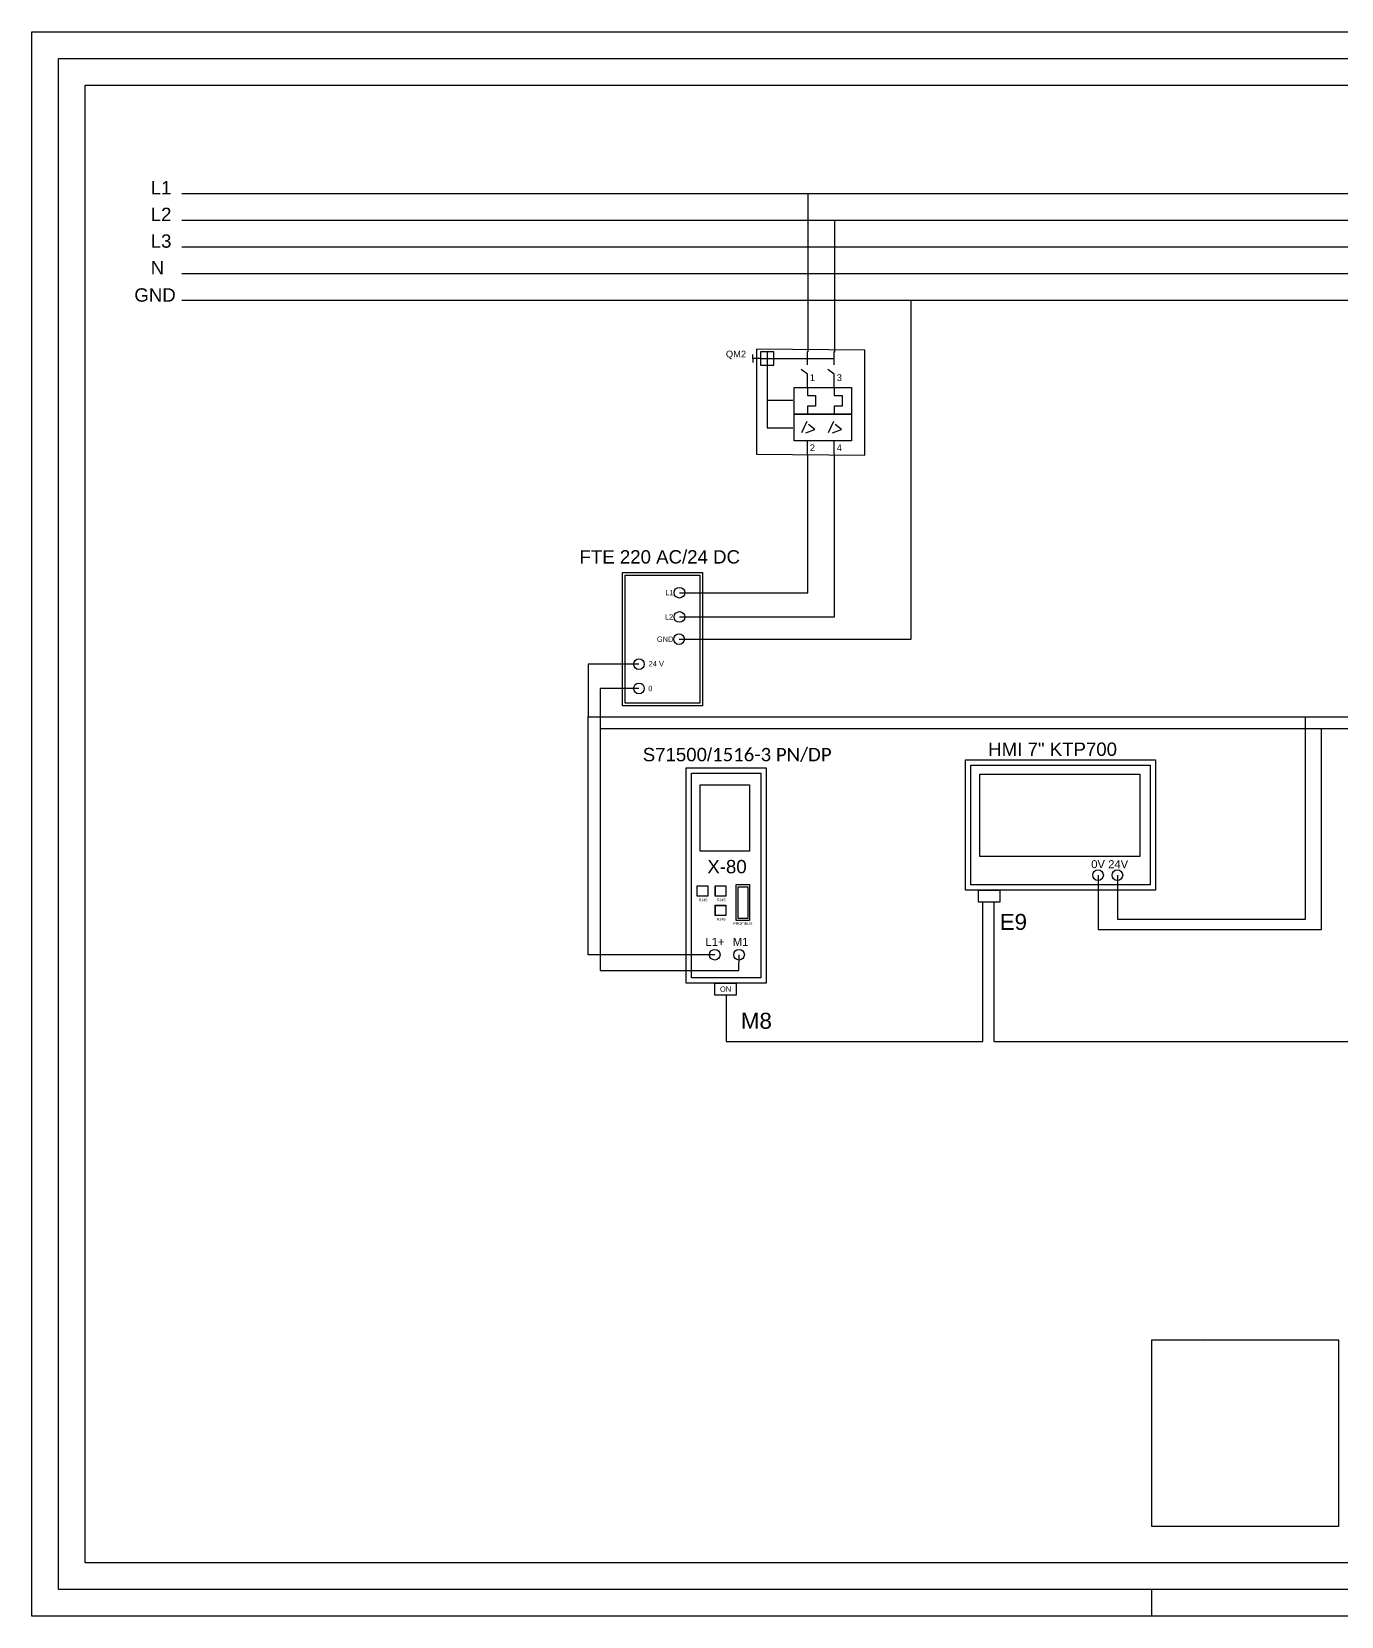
# Model space of a CAD drawing. Header units: millimetres. Extents: x 2963 to 6481, y 2434 to 4813.
# Drawn here: x 2962.7 to 3208.3, y 2433.8 to 2730.8 of the extents above; entities that cross this region are included whole.
import ezdxf
from ezdxf.enums import TextEntityAlignment as Align

# ---------------------------------------------------------------- set-up
doc = ezdxf.new("R2010")
doc.units = ezdxf.units.MM
doc.styles.get("Standard").update_dxf_attribs({"font": 'arial.ttf'})

# ---------------------------------------------------------------- blocks, each defined once
blk = doc.blocks.new('cajetin')
blk.add_line((-210, 0), (-210, 5))
for points in [[(-420, 297), (0, 297), (0, 0), (-420, 0), (-420, 297)], [(-210.01, 51.83), (-175.01, 51.83), (-175.01, 16.83), (-210.01, 16.83), (-210.01, 51.83)], [(-200.27, 52.21), (-200.27, 52.21)]]:
    blk.add_lwpolyline(points)
for points in [[(-415, 292), (-5, 292), (-5, 5), (-415, 5)], [(-410, 287), (-10, 287), (-10, 10), (-410, 10)]]:
    blk.add_lwpolyline(points, close=True)
at = {"lineweight": 30, "flags": 104}
blk.add_attdef('NOMBRE_PROYECTO', text='', height=5, dxfattribs=at).set_placement((-164.62, 64.79), align=Align.TOP_LEFT)
for tag, p in [('PROMOTOR', (-131.33, 47.94)), ('SITUACION', (-130.88, 41.42)), ('AUTOR', (-139.32, 34.4)), ('1/X', (-139.78, 27.64)), ('FECHA', (-86.76, 27.16)), ('V.X', (-32.35, 26.92)), ('NOMBRE_PLANO', (-139.91, 20.39)), ('X', (-49.03, 20.14))]:
    blk.add_attdef(tag, text='', height=3.5).set_placement(p, align=Align.MIDDLE_LEFT)
blk = doc.blocks.new('QM')
for p, q in [((-42.01, 36.17), (-42.01, 37.67)), ((-39.1, 36.17), (-42.01, 36.17)), ((-42.01, 36.17), (-42.01, 34.67)), ((-39.1, 36.17), (-34.1, 36.17)), ((-36.6, 38.68), (-36.6, 33.68)), ((-34.1, 36.17), (-11.44, 36.17)), ((-21.44, 33.72), (-21.44, 38.72)), ((-11.44, 33.72), (-11.44, 38.72)), ((-36.6, 33.68), (-36.6, 10.1)), ((-21.44, 30.22), (-23.85, 32)), ((-23.85, 32), (-23.85, 32)), ((-21.44, 25.22), (-21.44, 30.22)), ((-11.44, 30.22), (-13.85, 32)), ((-11.44, 25.22), (-11.44, 30.22)), ((-21.44, 25.22), (-21.44, 22.22)), ((-11.44, 25.22), (-11.44, 22.22)), ((-36.6, 20.51), (-26.98, 20.51)), ((-21.44, 22.22), (-18.44, 22.22)), ((-18.44, 18.22), (-21.44, 18.22)), ((-21.44, 18.22), (-21.44, 15.22)), ((-18.44, 22.22), (-18.44, 18.22)), ((-11.44, 22.22), (-8.44, 22.22)), ((-8.44, 18.22), (-11.44, 18.22)), ((-11.44, 18.22), (-11.44, 15.22)), ((-8.44, 22.22), (-8.44, 18.22)), ((-23.64, 8.35), (-21.58, 12.6)), ((-13.64, 8.35), (-11.58, 12.6)), ((-36.6, 10.1), (-26.98, 10.1)), ((-22.11, 8.3), (-18.76, 9.49)), ((-18.76, 9.49), (-21.05, 11.45)), ((-12.11, 8.3), (-8.76, 9.49)), ((-8.76, 9.49), (-11.05, 11.45)), ((-21.44, 0.22), (-21.44, 5.22)), ((-11.44, 0.22), (-11.44, 5.22))]:
    blk.add_line(p, q)
for points in [[(-40.63, 39.58), (-40.63, 0.22), (0.02, -0.13), (0.02, 39.23), (-40.63, 39.58)], [(-39.1, 38.68), (-39.1, 33.68), (-34.1, 33.68), (-34.1, 38.68), (-39.1, 38.68)], [(-26.48, 25.22), (-4.94, 25.21), (-4.94, 15.21), (-26.48, 15.22), (-26.48, 25.22)], [(-26.48, 15.22), (-4.94, 15.22), (-4.94, 5.22), (-26.48, 5.22), (-26.48, 15.22)]]:
    blk.add_lwpolyline(points)
at = {"char_height": 2.5, "attachment_point": 1}
for s, width, insert in [('QM2', 8.5664, (-52.07, 39.05)), ('1', 2.2878, (-20.62, 30.22)), ('3', 2.2878, (-10.52, 30.22)), ('2', 2.2878, (-20.62, 3.93)), ('4', 2.2878, (-10.52, 3.93))]:
    blk.add_mtext_dynamic_manual_height_columns(s, width=width, gutter_width=12.5, heights=[0], dxfattribs=dict(at, insert=insert))
blk = doc.blocks.new('FTE 22024ACDC')
blk.add_lwpolyline([(-15, 25), (0, 25), (0, 0), (-15, 0), (-15, 25)])
blk.add_lwpolyline([(-14.5, 24.5), (-0.5, 24.5), (-0.5, 0.5), (-14.5, 0.5)], close=True)
for centre in [(-4.32, 21.23), (-4.32, 16.69), (-4.39, 12.52), (-11.91, 7.83), (-11.91, 3.29)]:
    blk.add_circle(centre, 1)
at = {"attachment_point": 1}
for s, width, insert, char_height in [('FTE 220 AC/24 DC', 32.6501, (-23.05, 29.2), 2.5), ('L1', 2.2536, (-6.96, 21.74), 1), ('L2', 2.2536, (-7.04, 17.19), 1), ('GND', 2.2536, (-8.55, 13.02), 1), ('24 V', 3.0034, (-10.1, 8.41), 1), ('0', 2.2536, (-10.16, 3.78), 1)]:
    blk.add_mtext_dynamic_manual_height_columns(s, width=width, gutter_width=12.5, heights=[0], dxfattribs=dict(at, insert=insert, char_height=char_height))

msp = doc.modelspace()

# ---------------------------------------------------------------- linework, layer by layer
for p, q in [((2990.89, 2700.44), (3350.91, 2700.44)), ((3108.22, 2700.44), (3108.22, 2670.74)), ((2990.89, 2695.44), (3350.91, 2695.44)), ((3113.22, 2695.44), (3113.22, 2670.71)), ((2990.89, 2690.44), (3350.91, 2690.44)), ((3108.22, 2625.61), (3108.22, 2651.54)), ((3113.22, 2621.07), (3113.22, 2651.54)), ((3084.19, 2625.61), (3108.22, 2625.61)), ((3084.19, 2621.07), (3113.22, 2621.07))]:
    msp.add_line(p, q)
at = {"color": 3}
msp.add_line((2990.89, 2685.44), (3350.91, 2685.44), dxfattribs=at)
at = {"color": 15}
for p, q in [((2990.89, 2680.44), (3350.91, 2680.44)), ((3127.61, 2616.9), (3127.61, 2680.44)), ((3084.11, 2616.9), (3127.61, 2616.9))]:
    msp.add_line(p, q, dxfattribs=at)
at = {"color": 11}
for p, q in [((3076.59, 2612.21), (3067.06, 2612.21)), ((3067.06, 2612.21), (3067.06, 2602.37)), ((3067.06, 2602.37), (3260.98, 2602.37)), ((3067.06, 2557.76), (3067.06, 2602.37)), ((3201.53, 2564.41), (3201.53, 2602.37)), ((3166.28, 2572.66), (3166.28, 2564.41)), ((3166.28, 2564.41), (3201.53, 2564.41)), ((3090.8, 2557.76), (3067.06, 2557.76))]:
    msp.add_line(p, q, dxfattribs=at)
at = {"color": 5}
for p, q in [((3076.59, 2607.68), (3069.31, 2607.68)), ((3069.31, 2607.68), (3069.31, 2600.14)), ((3069.31, 2600.14), (3246.31, 2600.14)), ((3069.31, 2600.14), (3069.31, 2554.79)), ((3204.57, 2562.48), (3204.57, 2600.14)), ((3162.65, 2572.66), (3162.65, 2562.48)), ((3162.65, 2562.48), (3204.57, 2562.48)), ((3095.32, 2554.79), (3095.35, 2557.76)), ((3069.31, 2554.79), (3095.32, 2554.79))]:
    msp.add_line(p, q, dxfattribs=at)
at = {"color": 6}
for p, q in [((3141.05, 2541.51), (3141.05, 2567.64)), ((3143.17, 2541.51), (3143.17, 2567.64)), ((3092.91, 2550.17), (3092.91, 2541.51)), ((3092.91, 2541.51), (3141.05, 2541.51)), ((3143.17, 2541.51), (3229.49, 2541.51))]:
    msp.add_line(p, q, dxfattribs=at)
for points in [[(3137.78, 2594.27), (3173.41, 2594.27), (3173.41, 2569.87), (3137.78, 2569.87)], [(3138.78, 2593.27), (3172.41, 2593.27), (3172.41, 2570.87), (3138.78, 2570.87)], [(3085.42, 2592.76), (3100.42, 2592.76), (3100.42, 2552.44), (3085.42, 2552.44)], [(3086.42, 2591.76), (3099.42, 2591.76), (3099.42, 2553.44), (3086.42, 2553.44)], [(3140.52, 2591.62), (3170.52, 2591.62), (3170.52, 2576.16), (3140.52, 2576.16)], [(3088.07, 2589.6), (3097.33, 2589.6), (3097.33, 2577.18), (3088.07, 2577.18)], [(3087.51, 2570.66), (3089.51, 2570.66), (3089.51, 2568.71), (3087.51, 2568.71)], [(3087.53, 2570.64), (3089.49, 2570.64), (3089.49, 2568.73), (3087.53, 2568.73)], [(3087.53, 2570.64), (3089.49, 2570.64), (3089.49, 2568.73), (3087.53, 2568.73)], [(3090.9, 2570.66), (3092.9, 2570.66), (3092.9, 2568.71), (3090.9, 2568.71)], [(3090.92, 2570.64), (3092.88, 2570.64), (3092.88, 2568.73), (3090.92, 2568.73)], [(3090.92, 2570.64), (3092.88, 2570.64), (3092.88, 2568.73), (3090.92, 2568.73)], [(3094.81, 2570.94), (3097.34, 2570.94), (3097.34, 2564.16), (3094.81, 2564.16)], [(3095.16, 2570.49), (3096.98, 2570.49), (3096.98, 2564.54), (3095.16, 2564.54)], [(3140.22, 2569.88), (3144.22, 2569.88), (3144.22, 2567.64), (3140.22, 2567.64)], [(3090.9, 2567.03), (3092.9, 2567.03), (3092.9, 2565.08), (3090.9, 2565.08)], [(3090.92, 2567.01), (3092.88, 2567.01), (3092.88, 2565.1), (3090.92, 2565.1)], [(3090.92, 2567.01), (3092.88, 2567.01), (3092.88, 2565.1), (3090.92, 2565.1)], [(3090.82, 2552.41), (3094.82, 2552.41), (3094.82, 2550.17), (3090.82, 2550.17)]]:
    msp.add_lwpolyline(points, close=True)
for centre in [(3162.65, 2572.66), (3166.28, 2572.66), (3090.8, 2557.76), (3095.35, 2557.76)]:
    msp.add_circle(centre, 1)

# ---------------------------------------------------------------- block references
for name, p in [('cajetin', (3382.75, 2433.76)), ('FTE 22024ACDC', (3088.5, 2604.38))]:
    msp.add_blockref(name, p)
at = {"xscale": 0.5000277009757615, "yscale": 0.5000277009757615, "zscale": 0.5000277009757615}
msp.add_blockref('QM', (3118.93, 2651.44), dxfattribs=at)

# ---------------------------------------------------------------- texts
for s, width, heights, insert, char_height, attachment_point in [('L1', 4.5677, [0], (2985.06, 2702.77), 2.5, 1), ('L2', 4.5677, [0], (2985.06, 2697.77), 2.5, 1), ('L3', 4.5677, [0], (2985.06, 2692.77), 2.5, 1), ('N', 4.5677, [0], (2985.06, 2687.77), 2.5, 1), ('GND', 4.5677, [0], (2981.99, 2682.66), 2.5, 1), ('S71500/{\\fCalibri|b0|i0|c0|p34;1516-3 PN/DP}', 36.5387, [3.75], (3077.3, 2596.52), 2.5, 1), ('HMI 7" KTP700', 30.2662, [0], (3142.07, 2597.53), 2.5, 1), ('X-80', 6.3629, [0], (3089.41, 2575.52), 2.5, 1), ('0V', 2.8851, [0], (3161.38, 2575.49), 1.5, 1), ('24V', 2.8851, [0], (3164.57, 2575.48), 1.5, 1), ('RJ45', 1.6649, [0], (3087.79, 2568.28), 0.5, 1), ('RJ45', 1.6649, [0], (3091.19, 2568.28), 0.5, 1), ('RJ45', 1.6649, [0], (3091.19, 2564.65), 0.5, 1), ('PROFIBUS', 3.7322, [0], (3094.28, 2563.85), 0.5, 1), ('L1+', 3.8522, [0], (3089.07, 2560.92), 1.5, 1), ('M1', 2.8851, [0], (3094.19, 2560.92), 1.5, 1), ('ON', 2.2363, [0], (3092.83, 2551.81), 1, 2)]:
    msp.add_mtext_dynamic_manual_height_columns(s, width=width, gutter_width=12.5, heights=heights, dxfattribs=dict(insert=insert, char_height=char_height, attachment_point=attachment_point))
at = {"color": 6, "char_height": 3, "attachment_point": 1}
for s, insert in [('E9', (3144.22, 2565.41)), ('M8', (3095.69, 2546.88))]:
    msp.add_mtext_dynamic_manual_height_columns(s, width=8.1623, gutter_width=12.5, heights=[0], dxfattribs=dict(at, insert=insert))

doc.saveas('drawing.dxf')
